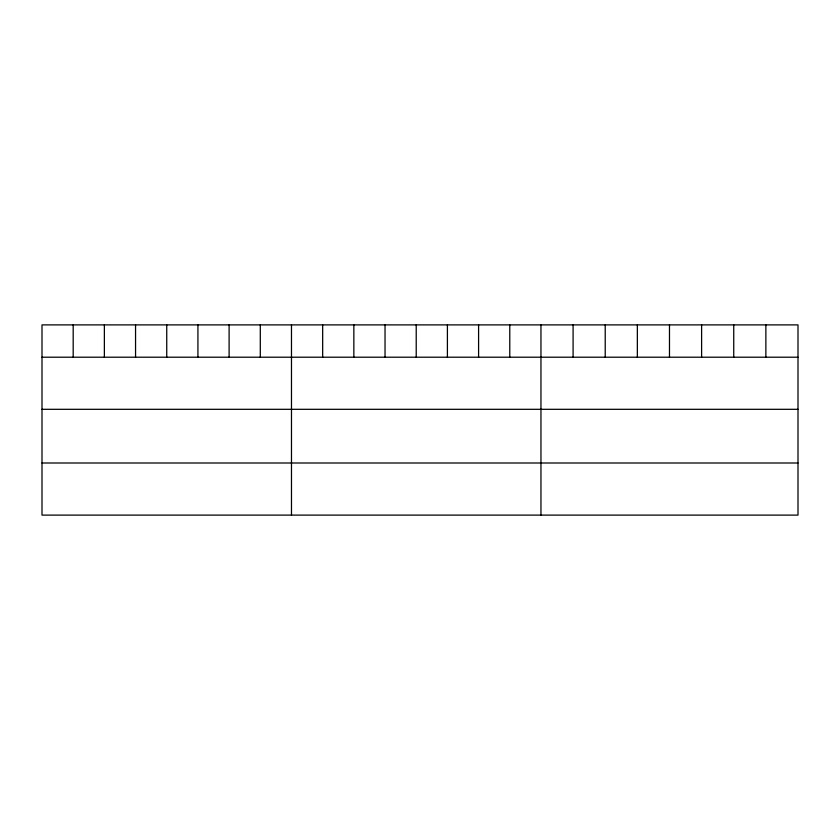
<?xml version="1.0" encoding="UTF-8"?>
<svg xmlns="http://www.w3.org/2000/svg" width="840" height="840" viewBox="0 0 840 840"><rect width="100%" height="100%" fill="white"/><g stroke="black" fill="none" stroke-linecap="round" stroke-linejoin="round"><path stroke-width="1.26" d="M798 357.21L798 515.109L42 515.109L42 324.891L798 324.891L798 357.21L42 357.21M42 409.311L798 409.311M42 462.998L798 462.998M765.87 324.891L765.87 357.21M733.74 324.891L733.74 357.21M701.61 324.891L701.61 357.21M669.48 324.891L669.48 357.21M637.35 324.891L637.35 357.21M605.22 324.891L605.22 357.21M573.09 324.891L573.09 357.21M540.96 324.891L540.96 515.109M509.775 324.891L509.775 357.21M478.59 324.891L478.59 357.21M447.405 324.891L447.405 357.21M416.22 324.891L416.22 357.21M385.035 324.891L385.035 357.21M353.85 324.891L353.85 357.21M322.665 324.891L322.665 357.21M291.48 324.891L291.48 515.109M260.295 324.891L260.295 357.21M229.11 324.891L229.11 357.21M197.925 324.891L197.925 357.21M166.74 324.891L166.74 357.21M135.555 324.891L135.555 357.21M104.37 324.891L104.37 357.21M73.185 324.891L73.185 357.21"/></g></svg>
